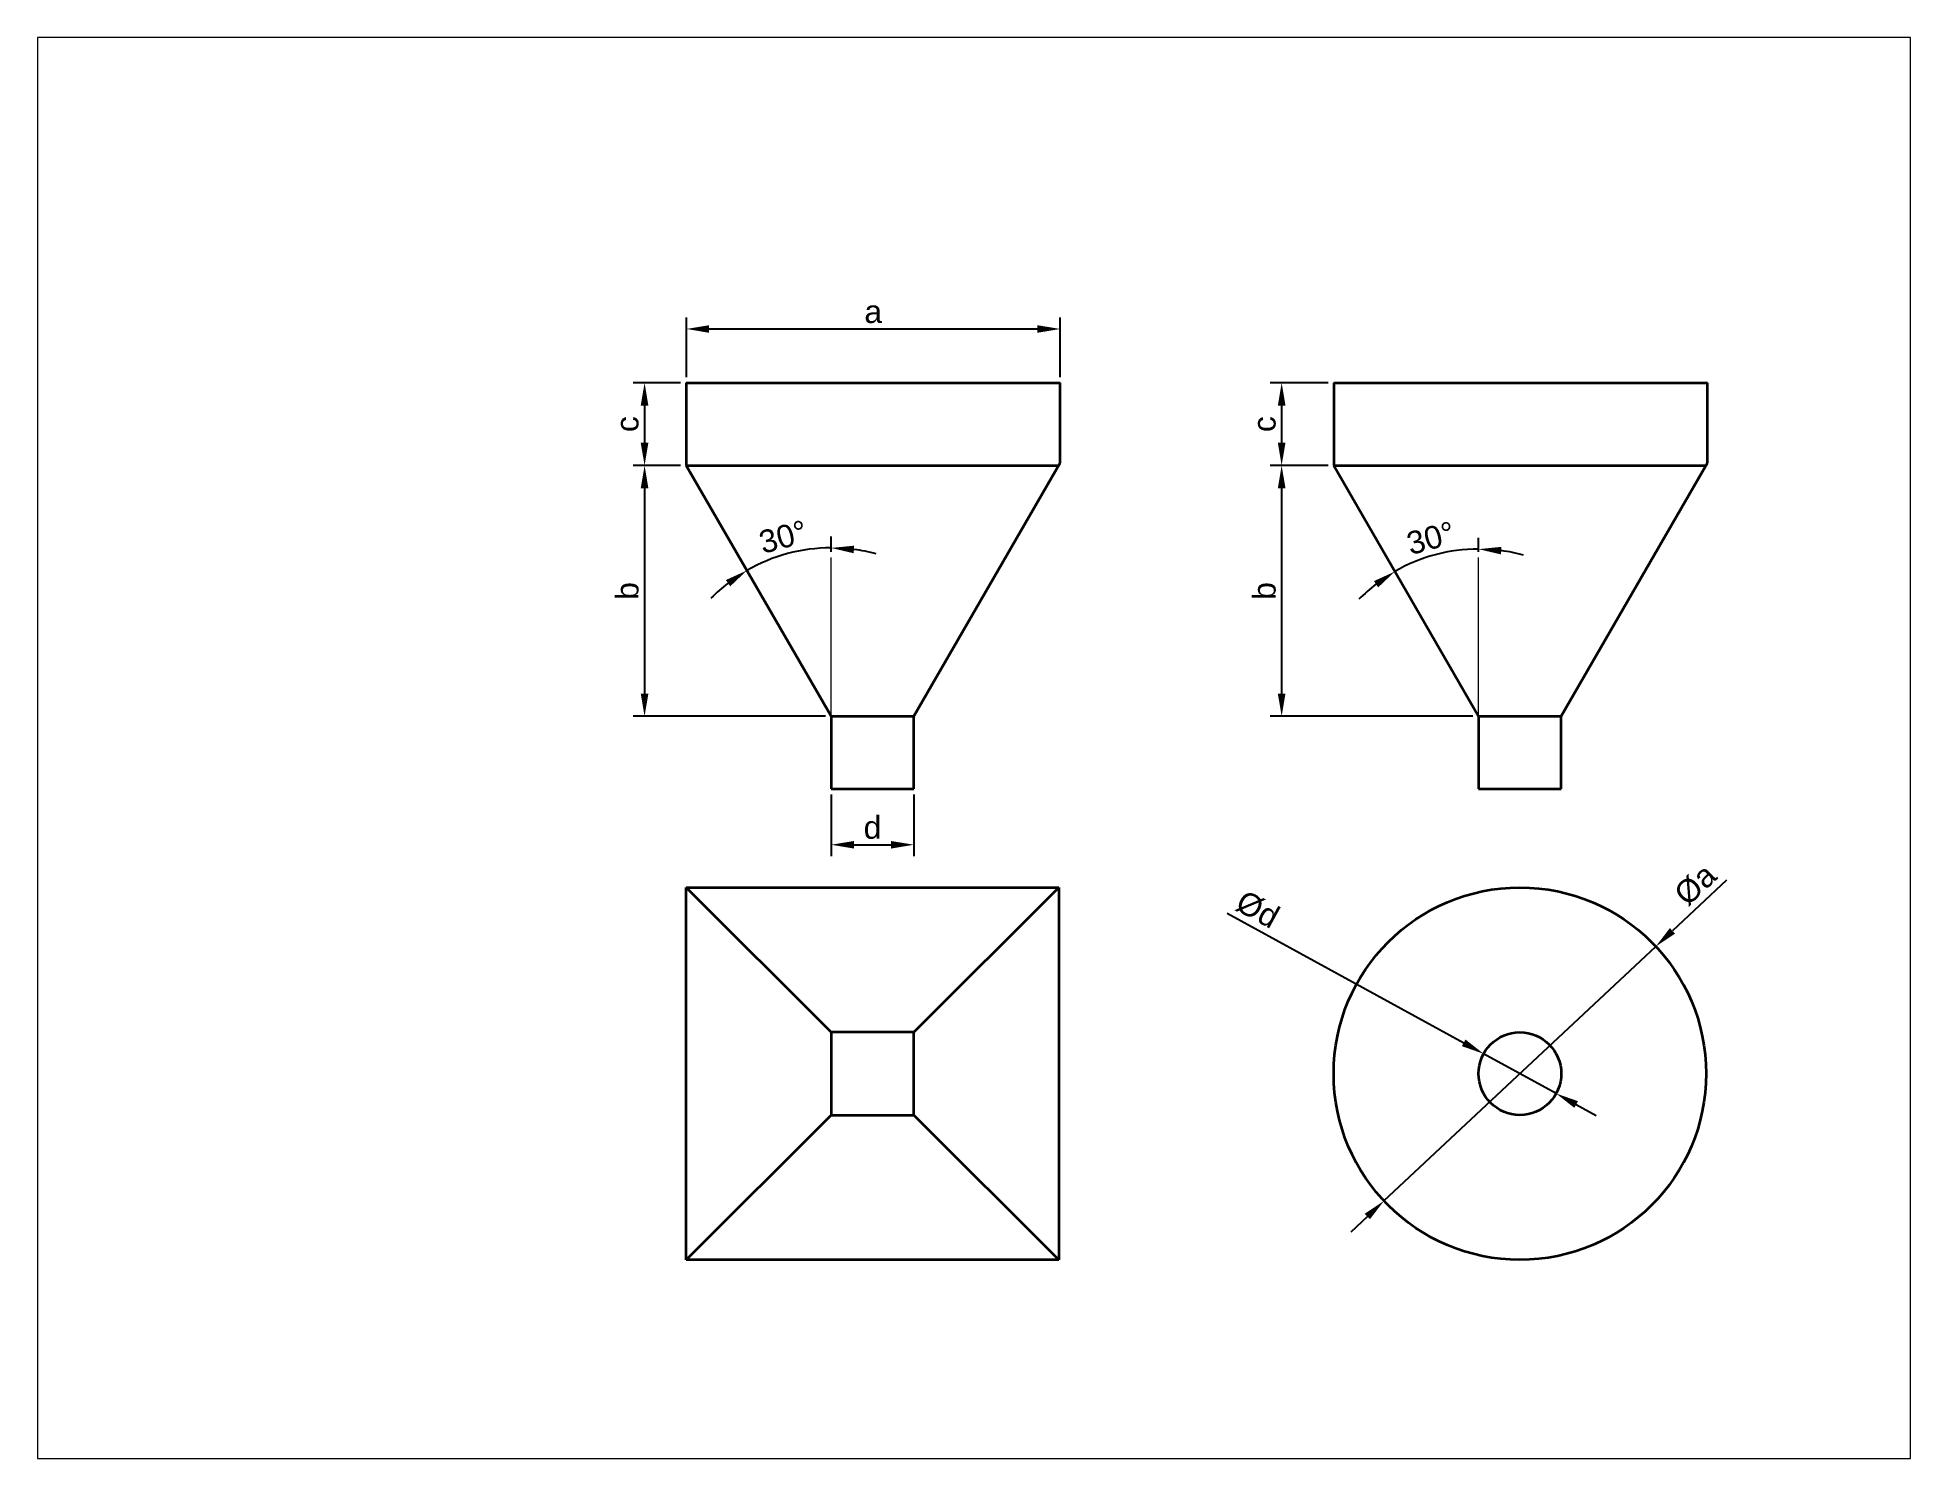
# Paper-space layout 'Layout1' of a CAD drawing. Header units: millimetres. Extents: x 26 to 231, y 20 to 176.
# The model-space entities are those that its viewports show. They can reach past a viewport. Long polylines and large blocks are cut down to what shows.
import ezdxf

# ---------------------------------------------------------------- set-up
doc = ezdxf.new("R2010")
doc.units = ezdxf.units.MM
doc.styles.get("Standard").update_dxf_attribs({"font": 'arial.ttf'})
doc.dimstyles.new('ISO-25', dxfattribs={"dimtxt": 2.5, "dimasz": 2.5, "dimexe": 1.25, "dimexo": 0.625, "dimtad": 1, "dimtxsty": 'Standard', "dimcen": 2.5, "dimadec": 0, "dimazin": 0, "dimtfac": 1, "dimtmove": 0, "dimatfit": 3, "dimfxl": 1, "dimarcsym": 0})

# ---------------------------------------------------------------- blocks, each defined once
blk = doc.blocks.new('*D2')
at = {"color": 0, "lineweight": -2, "transparency": 16777216}
for p, q in [((96.93, 138.22), (96.93, 144.75)), ((137.96, 138.22), (137.96, 144.75)), ((99.43, 143.5), (135.46, 143.5))]:
    blk.add_line(p, q, dxfattribs=at)
at = {"color": 0, "transparency": 16777216}
for points in [[(99.43, 143.91), (99.43, 143.08), (96.93, 143.5)], [(135.46, 143.91), (135.46, 143.08), (137.96, 143.5)]]:
    blk.add_solid(points, dxfattribs=at)
at = {"layer": 'Defpoints', "color": 0, "transparency": 16777216}
for p in [(137.96, 143.5), (96.93, 137.59), (137.96, 137.59)]:
    blk.add_point(p, dxfattribs=at)
at = {"color": 0, "transparency": 16777216, "insert": (117.44, 145.39), "char_height": 2.5, "attachment_point": 5}
blk.add_mtext('a', dxfattribs=at)
blk = doc.blocks.new('*D3')
at = {"color": 0, "lineweight": -2, "transparency": 16777216}
for p, q in [((96.3, 137.59), (91.09, 137.59)), ((92.34, 135.09), (92.34, 131.01)), ((96.3, 128.51), (91.09, 128.51))]:
    blk.add_line(p, q, dxfattribs=at)
at = {"color": 0, "transparency": 16777216}
for points in [[(91.92, 135.09), (92.76, 135.09), (92.34, 137.59)], [(91.92, 131.01), (92.76, 131.01), (92.34, 128.51)]]:
    blk.add_solid(points, dxfattribs=at)
at = {"layer": 'Defpoints', "color": 0, "transparency": 16777216}
for p in [(96.93, 137.59), (92.34, 128.51), (96.93, 128.51)]:
    blk.add_point(p, dxfattribs=at)
at = {"color": 0, "transparency": 16777216, "insert": (90.44, 133.05), "char_height": 2.5, "attachment_point": 5, "rotation": 90}
blk.add_mtext('c', dxfattribs=at)
blk = doc.blocks.new('*D4')
at = {"color": 0, "lineweight": -2, "transparency": 16777216}
for p, q in [((96.3, 128.51), (91.09, 128.51)), ((92.34, 126.01), (92.34, 103.48)), ((112.2, 100.98), (91.09, 100.98))]:
    blk.add_line(p, q, dxfattribs=at)
at = {"color": 0, "transparency": 16777216}
for points in [[(91.92, 126.01), (92.76, 126.01), (92.34, 128.51)], [(91.92, 103.48), (92.76, 103.48), (92.34, 100.98)]]:
    blk.add_solid(points, dxfattribs=at)
at = {"layer": 'Defpoints', "color": 0, "transparency": 16777216}
for p in [(96.93, 128.51), (92.34, 100.98), (112.82, 100.98)]:
    blk.add_point(p, dxfattribs=at)
at = {"color": 0, "transparency": 16777216, "insert": (90.44, 114.74), "char_height": 2.5, "attachment_point": 5, "rotation": 90}
blk.add_mtext('b', dxfattribs=at)
blk = doc.blocks.new('*D5')
at = {"color": 0, "lineweight": -2, "transparency": 16777216}
for p, q in [((112.82, 92.38), (112.82, 85.63)), ((121.9, 92.38), (121.9, 85.63)), ((115.32, 86.88), (119.4, 86.88))]:
    blk.add_line(p, q, dxfattribs=at)
at = {"color": 0, "transparency": 16777216}
for points in [[(115.32, 87.29), (115.32, 86.46), (112.82, 86.88)], [(119.4, 87.29), (119.4, 86.46), (121.9, 86.88)]]:
    blk.add_solid(points, dxfattribs=at)
at = {"layer": 'Defpoints', "color": 0, "transparency": 16777216}
for p in [(112.82, 93), (121.9, 93), (121.9, 86.88)]:
    blk.add_point(p, dxfattribs=at)
at = {"color": 0, "transparency": 16777216, "insert": (117.36, 88.77), "char_height": 2.5, "attachment_point": 5}
blk.add_mtext('d', dxfattribs=at)
blk = doc.blocks.new('*D8')
at = {"color": 0, "lineweight": -2, "transparency": 16777216}
for p, q in [((167.36, 137.59), (161.02, 137.59)), ((162.27, 135.09), (162.27, 131.01)), ((167.36, 128.51), (161.02, 128.51))]:
    blk.add_line(p, q, dxfattribs=at)
at = {"color": 0, "transparency": 16777216}
for points in [[(161.85, 135.09), (162.69, 135.09), (162.27, 137.59)], [(161.85, 131.01), (162.69, 131.01), (162.27, 128.51)]]:
    blk.add_solid(points, dxfattribs=at)
at = {"layer": 'Defpoints', "color": 0, "transparency": 16777216}
for p in [(167.98, 137.59), (162.27, 128.51), (167.98, 128.51)]:
    blk.add_point(p, dxfattribs=at)
at = {"color": 0, "transparency": 16777216, "insert": (160.37, 133.05), "char_height": 2.5, "attachment_point": 5, "rotation": 90}
blk.add_mtext('c', dxfattribs=at)
blk = doc.blocks.new('*D9')
at = {"color": 0, "lineweight": -2, "transparency": 16777216}
for p, q in [((167.36, 128.51), (161.02, 128.51)), ((162.27, 126.01), (162.27, 103.48)), ((183.26, 100.98), (161.02, 100.98))]:
    blk.add_line(p, q, dxfattribs=at)
at = {"color": 0, "transparency": 16777216}
for points in [[(161.85, 126.01), (162.69, 126.01), (162.27, 128.51)], [(161.85, 103.48), (162.69, 103.48), (162.27, 100.98)]]:
    blk.add_solid(points, dxfattribs=at)
at = {"layer": 'Defpoints', "color": 0, "transparency": 16777216}
for p in [(167.98, 128.51), (162.27, 100.98), (183.88, 100.98)]:
    blk.add_point(p, dxfattribs=at)
at = {"color": 0, "transparency": 16777216, "insert": (160.37, 114.74), "char_height": 2.5, "attachment_point": 5, "rotation": 90}
blk.add_mtext('b', dxfattribs=at)
blk = doc.blocks.new('*D10')
at = {"color": 0, "lineweight": -2, "transparency": 16777216}
for p, q in [((211.09, 82.98), (205.16, 77.43)), ((173.5, 47.78), (203.34, 75.72)), ((171.68, 46.07), (169.85, 44.36))]:
    blk.add_line(p, q, dxfattribs=at)
at = {"color": 0, "transparency": 16777216}
for points in [[(204.88, 77.73), (205.45, 77.12), (203.34, 75.72)], [(171.39, 46.37), (171.96, 45.77), (173.5, 47.78)]]:
    blk.add_solid(points, dxfattribs=at)
at = {"layer": 'Defpoints', "color": 0, "transparency": 16777216}
for p in [(203.34, 75.72), (173.5, 47.78)]:
    blk.add_point(p, dxfattribs=at)
at = {"color": 0, "transparency": 16777216, "insert": (207.69, 82.5), "char_height": 2.5, "attachment_point": 5, "rotation": 43.1221}
blk.add_mtext('%%Ca', dxfattribs=at)
blk = doc.blocks.new('*D11')
at = {"color": 0, "lineweight": -2, "transparency": 16777216}
for p, q in [((156.28, 79.36), (182.25, 65.13)), ((192.4, 59.57), (184.44, 63.93)), ((194.6, 58.37), (196.79, 57.17))]:
    blk.add_line(p, q, dxfattribs=at)
at = {"color": 0, "transparency": 16777216}
for points in [[(182.45, 65.5), (182.05, 64.77), (184.44, 63.93)], [(194.8, 58.73), (194.39, 58), (192.4, 59.57)]]:
    blk.add_solid(points, dxfattribs=at)
at = {"layer": 'Defpoints', "color": 0, "transparency": 16777216}
for p in [(184.44, 63.93), (192.4, 59.57)]:
    blk.add_point(p, dxfattribs=at)
at = {"color": 0, "transparency": 16777216, "insert": (159.64, 79.77), "char_height": 2.5, "attachment_point": 5, "rotation": 331.2815}
blk.add_mtext('%%Cd', dxfattribs=at)
blk = doc.blocks.new('*D12')
at = {"color": 0, "lineweight": -2, "transparency": 16777216}
blk.add_line((183.88, 119.04), (183.88, 120.58), dxfattribs=at)
for start, end in [(90, 120), (74.3814, 82.1907), (127.8093, 135.6186)]:
    blk.add_arc((183.88, 100.98), 18.36, start, end, dxfattribs=at)
at = {"color": 0, "lineweight": 15, "transparency": 16777216}
for points in [[(186.35, 118.75), (186.4, 119.58), (183.88, 119.33)], [(172.4, 115.82), (172.86, 115.13), (174.7, 116.87)]]:
    blk.add_solid(points, dxfattribs=at)
at = {"layer": 'Defpoints', "color": 0, "lineweight": 15, "transparency": 16777216}
for p in [(167.98, 128.51), (180.69, 119.05), (183.88, 118.41), (183.88, 100.98), (183.88, 100.98)]:
    blk.add_point(p, dxfattribs=at)
at = {"color": 0, "lineweight": 15, "transparency": 16777216, "insert": (178.64, 120.54), "char_height": 2.5, "attachment_point": 5, "rotation": 15}
blk.add_mtext('30°', dxfattribs=at)
blk = doc.blocks.new('*D13')
at = {"color": 0, "lineweight": -2, "transparency": 16777216}
blk.add_line((112.82, 119.04), (112.82, 120.71), dxfattribs=at)
for start, end in [(90, 120), (74.493, 82.2465), (127.7535, 135.507)]:
    blk.add_arc((112.82, 100.98), 18.49, start, end, dxfattribs=at)
at = {"color": 0, "lineweight": 15, "transparency": 16777216}
for points in [[(115.29, 118.88), (115.35, 119.71), (112.82, 119.46)], [(101.27, 115.94), (101.74, 115.25), (103.58, 116.99)]]:
    blk.add_solid(points, dxfattribs=at)
at = {"layer": 'Defpoints', "color": 0, "lineweight": 15, "transparency": 16777216}
for p in [(96.93, 128.51), (109.61, 119.18), (112.82, 118.41), (112.82, 100.98), (112.82, 100.98)]:
    blk.add_point(p, dxfattribs=at)
at = {"color": 0, "lineweight": 15, "transparency": 16777216, "insert": (107.55, 120.67), "char_height": 2.5, "attachment_point": 5, "rotation": 15}
blk.add_mtext('30°', dxfattribs=at)

msp = doc.modelspace()

# ---------------------------------------------------------------- linework, layer by layer
at = {"lineweight": 35}
for p, q in [((1078.09, 1866.28), (1078.09, 1846.28)), ((1078.09, 1866.28), (1168.49, 1866.28)), ((1168.49, 1846.89), (1168.49, 1866.28)), ((1234.62, 1866.28), (1234.62, 1846.28)), ((1234.62, 1866.28), (1325.02, 1866.28)), ((1325.02, 1846.89), (1325.02, 1866.28)), ((1078.09, 1846.28), (1113.12, 1785.63)), ((1078.09, 1846.28), (1168.14, 1846.28)), ((1133.12, 1785.63), (1168.49, 1846.89)), ((1234.62, 1846.28), (1269.64, 1785.63)), ((1234.62, 1846.28), (1324.66, 1846.28)), ((1289.64, 1785.63), (1325.02, 1846.89)), ((1113.12, 1785.63), (1133.12, 1785.63)), ((1113.12, 1785.63), (1113.12, 1768.06)), ((1133.12, 1768.06), (1133.12, 1785.63)), ((1269.64, 1785.63), (1289.64, 1785.63)), ((1269.64, 1785.63), (1269.64, 1768.06)), ((1289.64, 1768.06), (1289.64, 1785.63)), ((1113.12, 1768.06), (1133.12, 1768.06)), ((1269.64, 1768.06), (1289.64, 1768.06)), ((1078.09, 1744.24), (1168.14, 1744.24)), ((1078.09, 1654.2), (1078.09, 1744.24)), ((1113.12, 1709.22), (1078.09, 1744.24)), ((1133.12, 1709.22), (1168.14, 1744.24)), ((1168.14, 1744.24), (1168.14, 1654.2)), ((1123.12, 1709.22), (1113.12, 1709.22)), ((1113.12, 1709.22), (1113.12, 1689.22)), ((1133.12, 1709.22), (1123.12, 1709.22)), ((1133.12, 1689.22), (1133.12, 1709.22)), ((1113.12, 1689.22), (1078.09, 1654.2)), ((1113.12, 1689.22), (1133.12, 1689.22)), ((1133.12, 1689.22), (1168.14, 1654.2)), ((1168.14, 1654.2), (1078.09, 1654.2))]:
    msp.add_line(p, q, dxfattribs=at)
at = {"lineweight": 15}
for p, q in [((1113.12, 1785.63), (1113.12, 1824.03)), ((1269.64, 1785.63), (1269.64, 1824.03))]:
    msp.add_line(p, q, dxfattribs=at)
at = {"lineweight": 35}
for radius in [45.02, 10]:
    msp.add_circle((1279.64, 1699.22), radius, dxfattribs=at)

psp = doc.layouts.get("Layout1")

# ---------------------------------------------------------------- dimensions: what is measured, and where the dimension line sits
for base, p1, p2, text, picture, middle in [((137.9606, 143.4969), (96.9252, 137.5912), (137.9606, 137.5912), 'a', '*D2', (117.4429, 145.3924)), ((121.9024, 86.8781), (112.8231, 93.0012), (121.9024, 93.0012), 'd', '*D5', (117.3628, 88.7735))]:
    dim = psp.add_linear_dim(base=base, p1=p1, p2=p2, text=text, dimstyle='ISO-25', override={"dimlfac": -2.202811})
    dim.commit()
    dim.dimension.update_dxf_attribs({"geometry": picture, "text_midpoint": middle})
for base, p1, p2, text, picture, middle in [((92.3393, 128.5119), (96.9252, 137.5912), (96.9252, 128.5119), 'c', '*D3', (90.4439, 133.0516)), ((162.2688, 128.5119), (167.9838, 137.5912), (167.9838, 128.5119), 'c', '*D8', (160.3733, 133.0516)), ((92.3393, 100.9758), (96.9252, 128.5119), (112.8231, 100.9758), 'b', '*D4', (90.4439, 114.7439)), ((162.2688, 100.9758), (167.9838, 128.5119), (183.8818, 100.9758), 'b', '*D9', (160.3733, 114.7439))]:
    dim = psp.add_linear_dim(base=base, p1=p1, p2=p2, angle=90, text=text, dimstyle='ISO-25', override={"dimlfac": -2.202811})
    dim.commit()
    dim.dimension.update_dxf_attribs({"geometry": picture, "text_midpoint": middle})
at = {"lineweight": 15}
for base, line1, line2, picture, middle in [((109.6127, 119.1833), ((96.9252, 128.5119), (112.8231, 100.9758)), ((112.8231, 100.9758), (112.8231, 118.4122)), '*D13', (107.5457, 120.6716)), ((180.6942, 119.0533), ((167.9838, 128.5119), (183.8818, 100.9758)), ((183.8818, 100.9758), (183.8818, 118.4122)), '*D12', (178.6385, 120.5441))]:
    dim = psp.add_angular_dim_2l(base=base, line1=line1, line2=line2, dimstyle='ISO-25', dxfattribs=at)
    dim.commit()
    dim.dimension.update_dxf_attribs({"geometry": picture, "text_midpoint": middle})
dim = psp.add_diameter_dim_2p(p1=(173.504, 47.7796), p2=(203.3388, 75.7201), text='%%Ca', dimstyle='ISO-25', override={"dimlfac": -2.202811})
dim.commit()
dim.dimension.update_dxf_attribs({"geometry": '*D10', "text_midpoint": (207.6914, 82.4972)})
dim = psp.add_diameter_dim_2p(p1=(192.4027, 59.5685), p2=(184.4402, 63.9312), text='%%Cd', dimstyle='ISO-25', override={"dimlfac": -2.202811})
dim.commit()
dim.dimension.update_dxf_attribs({"geometry": '*D11', "text_midpoint": (158.6958, 78.0367), "dimtype": 163})

# ---------------------------------------------------------------- viewports
at = {"layer": '0'}
psp.add_viewport(center=(128.5, 97.5), size=(205.6, 156), view_center_point=(1147.6482, 1777.9689), view_height=343.638521, dxfattribs=at)

doc.saveas('drawing.dxf')
